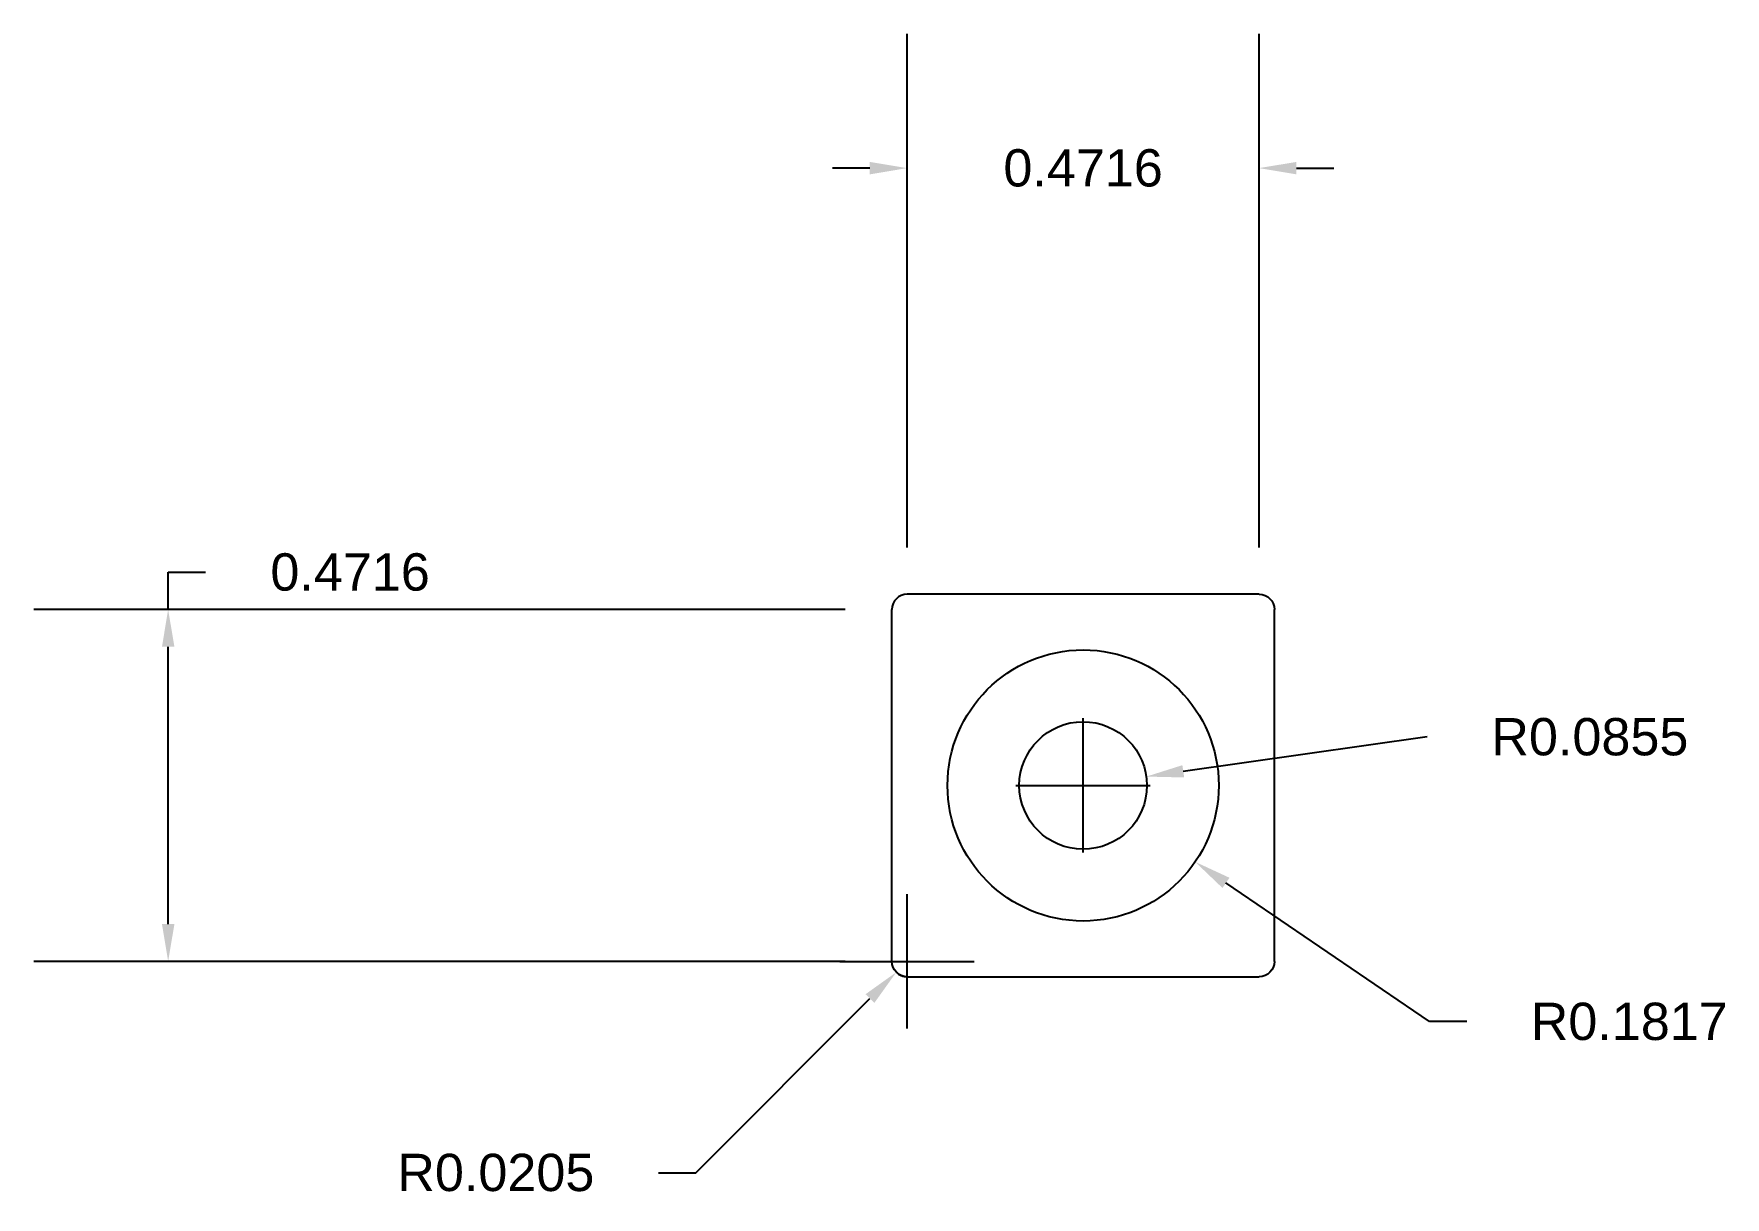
# Model space of a CAD drawing. Header units: inches. Extents: x 2.54 to 4.8, y 1.52 to 3.08.
import ezdxf

# ---------------------------------------------------------------- set-up
doc = ezdxf.new("R2010")
doc.units = ezdxf.units.IN
doc.header["$MEASUREMENT"] = 0
doc.layers.add('Baza', color=1, linetype='Continuous')
doc.layers.add('Cotare', color=3, linetype='Continuous')
doc.styles.get("Standard").update_dxf_attribs({"font": 'arial.ttf'})
doc.dimstyles.get("Standard").update_dxf_attribs({"dimtxt": 0.05, "dimasz": 0.05, "dimexe": 0.18, "dimexo": 0.0625, "dimgap": 0.09, "dimtad": 0, "dimtih": 1, "dimtoh": 1, "dimdec": 4, "dimzin": 0, "dimdsep": 46, "dimtxsty": 'Standard', "dimcen": 0.09, "dimadec": 0, "dimazin": 0, "dimtfac": 1, "dimtdec": 4, "dimtofl": 0, "dimtmove": 0, "dimatfit": 3, "dimfxl": 1, "dimtolj": 1, "dimtzin": 0, "dimarcsym": 0})

# ---------------------------------------------------------------- blocks, each defined once
blk = doc.blocks.new('*D1')
at = {"layer": 'Cotare', "color": 0, "lineweight": -2, "transparency": 16777216}
for p, q in [((3.7088, 2.3919), (3.7088, 3.0805)), ((4.1804, 2.3919), (4.1804, 3.0805)), ((3.6588, 2.9005), (3.6088, 2.9005)), ((4.2304, 2.9005), (4.2804, 2.9005))]:
    blk.add_line(p, q, dxfattribs=at)
at = {"layer": 'Cotare', "color": 0, "transparency": 16777216}
for points in [[(3.6588, 2.9088), (3.6588, 2.8921), (3.7088, 2.9005)], [(4.2304, 2.9088), (4.2304, 2.8921), (4.1804, 2.9005)]]:
    blk.add_solid(points, dxfattribs=at)
at = {"layer": 'Defpoints', "color": 0, "transparency": 16777216}
for p in [(4.1804, 2.9005), (3.7088, 2.3294), (4.1804, 2.3294)]:
    blk.add_point(p, dxfattribs=at)
at = {"layer": 'Cotare', "color": 0, "transparency": 16777216, "insert": (3.9446, 2.9005), "char_height": 0.05, "attachment_point": 5}
blk.add_mtext('\\A1;0.4716', dxfattribs=at)
blk = doc.blocks.new('*D2')
at = {"layer": 'Cotare', "color": 0, "lineweight": -2, "transparency": 16777216}
for p, q in [((3.9446, 1.9831), (3.9446, 2.1631)), ((3.8546, 2.0731), (4.0346, 2.0731)), ((4.4086, 1.7566), (4.136, 1.9425)), ((4.4586, 1.7566), (4.4086, 1.7566))]:
    blk.add_line(p, q, dxfattribs=at)
at = {"layer": 'Cotare', "color": 0, "transparency": 16777216}
blk.add_solid([(4.1407, 1.9494), (4.1313, 1.9357), (4.0947, 1.9707)], dxfattribs=at)
at = {"layer": 'Defpoints', "color": 0, "transparency": 16777216}
for p in [(3.9446, 2.0731), (4.0947, 1.9707)]:
    blk.add_point(p, dxfattribs=at)
at = {"layer": 'Cotare', "color": 0, "transparency": 16777216, "insert": (4.6763, 1.7566), "char_height": 0.05, "attachment_point": 5}
blk.add_mtext('\\A1;R0.1817', dxfattribs=at)
blk = doc.blocks.new('*D3')
at = {"layer": 'Cotare', "color": 0, "lineweight": -2, "transparency": 16777216}
for p, q in [((3.9446, 1.9831), (3.9446, 2.1631)), ((4.4056, 2.1381), (4.0788, 2.092)), ((3.8546, 2.0731), (4.0346, 2.0731))]:
    blk.add_line(p, q, dxfattribs=at)
at = {"layer": 'Cotare', "color": 0, "transparency": 16777216}
blk.add_solid([(4.0776, 2.1003), (4.08, 2.0838), (4.0293, 2.085)], dxfattribs=at)
at = {"layer": 'Defpoints', "color": 0, "transparency": 16777216}
for p in [(4.0293, 2.085), (3.9446, 2.0731)]:
    blk.add_point(p, dxfattribs=at)
at = {"layer": 'Cotare', "color": 0, "transparency": 16777216, "insert": (4.6235, 2.1381), "char_height": 0.05, "attachment_point": 5}
blk.add_mtext('\\A1;R0.0855', dxfattribs=at)
blk = doc.blocks.new('*D4')
at = {"layer": 'Cotare', "color": 0, "lineweight": -2, "transparency": 16777216}
for p, q in [((2.7187, 2.3089), (2.7187, 2.3589)), ((2.7187, 2.3589), (2.7687, 2.3589)), ((3.6258, 2.3089), (2.5387, 2.3089)), ((2.7187, 1.8873), (2.7187, 2.2589)), ((3.6258, 1.8373), (2.5387, 1.8373))]:
    blk.add_line(p, q, dxfattribs=at)
at = {"layer": 'Cotare', "color": 0, "transparency": 16777216}
for points in [[(2.7104, 2.2589), (2.7271, 2.2589), (2.7187, 2.3089)], [(2.7104, 1.8873), (2.7271, 1.8873), (2.7187, 1.8373)]]:
    blk.add_solid(points, dxfattribs=at)
at = {"layer": 'Defpoints', "color": 0, "transparency": 16777216}
for p in [(2.7187, 2.3089), (3.6883, 2.3089), (3.6883, 1.8373)]:
    blk.add_point(p, dxfattribs=at)
at = {"layer": 'Cotare', "color": 0, "transparency": 16777216, "insert": (2.9625, 2.3589), "char_height": 0.05, "attachment_point": 5}
blk.add_mtext('\\A1;0.4716', dxfattribs=at)
blk = doc.blocks.new('*D5')
at = {"layer": 'Cotare', "color": 0, "lineweight": -2, "transparency": 16777216}
for p, q in [((3.7088, 1.7473), (3.7088, 1.9273)), ((3.6188, 1.8373), (3.7988, 1.8373)), ((3.4256, 1.5541), (3.659, 1.7874)), ((3.3756, 1.5541), (3.4256, 1.5541))]:
    blk.add_line(p, q, dxfattribs=at)
blk.add_arc((3.7088, 1.8373), 0.0205, 225, 270, dxfattribs=at)
at = {"layer": 'Cotare', "color": 0, "transparency": 16777216}
blk.add_solid([(3.6531, 1.7933), (3.6649, 1.7816), (3.6943, 1.8228)], dxfattribs=at)
at = {"layer": 'Defpoints', "color": 0, "transparency": 16777216}
for p in [(3.7088, 1.8373), (3.6943, 1.8228)]:
    blk.add_point(p, dxfattribs=at)
at = {"layer": 'Cotare', "color": 0, "transparency": 16777216, "insert": (3.1577, 1.5541), "char_height": 0.05, "attachment_point": 5}
blk.add_mtext('\\A1;R0.0205', dxfattribs=at)

msp = doc.modelspace()

# ---------------------------------------------------------------- linework, layer by layer
at = {"layer": 'Baza'}
for p, q in [((4.1804, 2.32937), (3.70884, 2.32937)), ((3.68834, 1.8373), (3.68834, 2.30887))]:
    msp.add_line(p, q, dxfattribs=at)
at = {"layer": 'Baza', "extrusion": (0, 0, -1)}
msp.add_line((4.20091, 1.8373), (4.20091, 2.30887), dxfattribs=at)
at = {"layer": 'Baza', "extrusion": (0, -1, 0)}
msp.add_line((3.70884, 1.8168), (4.1804, 1.8168), dxfattribs=at)
at = {"layer": 'Baza'}
for radius in [0.18166, 0.08549]:
    msp.add_circle((3.94462, 2.07308), radius, dxfattribs=at)
msp.add_arc((3.70884, 2.30887), 0.0205, 90, 180, dxfattribs=at)
at = {"layer": 'Baza', "extrusion": (0, 0, -1)}
for centre, start, end in [((-4.1804, 2.30887), 90, 180), ((-3.70884, 1.8373), 270, 0), ((-4.1804, 1.8373), 180, 270)]:
    msp.add_arc(centre, 0.0205, start, end, dxfattribs=at)

# ---------------------------------------------------------------- dimensions: what is measured, and where the dimension line sits
at = {"layer": 'Cotare'}
dim = msp.add_linear_dim(base=(4.1804, 2.90048), p1=(3.70884, 2.32937), p2=(4.1804, 2.32937), dimstyle='Standard', dxfattribs=at)
dim.commit()
dim.dimension.update_dxf_attribs({"geometry": '*D1', "text_midpoint": (3.94462, 2.90048)})
dim = msp.add_linear_dim(base=(2.71873, 2.30887), p1=(3.68834, 1.8373), p2=(3.68834, 2.30887), angle=270, dimstyle='Standard', dxfattribs=at)
dim.commit()
dim.dimension.update_dxf_attribs({"geometry": '*D4', "text_midpoint": (2.9625, 2.35887)})
for center, mpoint, picture, middle in [((3.94462, 2.07308), (4.02928, 2.08502), '*D3', (4.40555, 2.1381)), ((3.94462, 2.07308), (4.09469, 1.97072), '*D2', (4.67632, 1.75658)), ((3.70884, 1.8373), (3.69434, 1.8228), '*D5', (3.15774, 1.5541))]:
    dim = msp.add_radius_dim(center=center, mpoint=mpoint, dimstyle='Standard', dxfattribs=at)
    dim.commit()
    dim.dimension.update_dxf_attribs({"geometry": picture, "text_midpoint": middle, "dimtype": 164})

doc.saveas('drawing.dxf')
